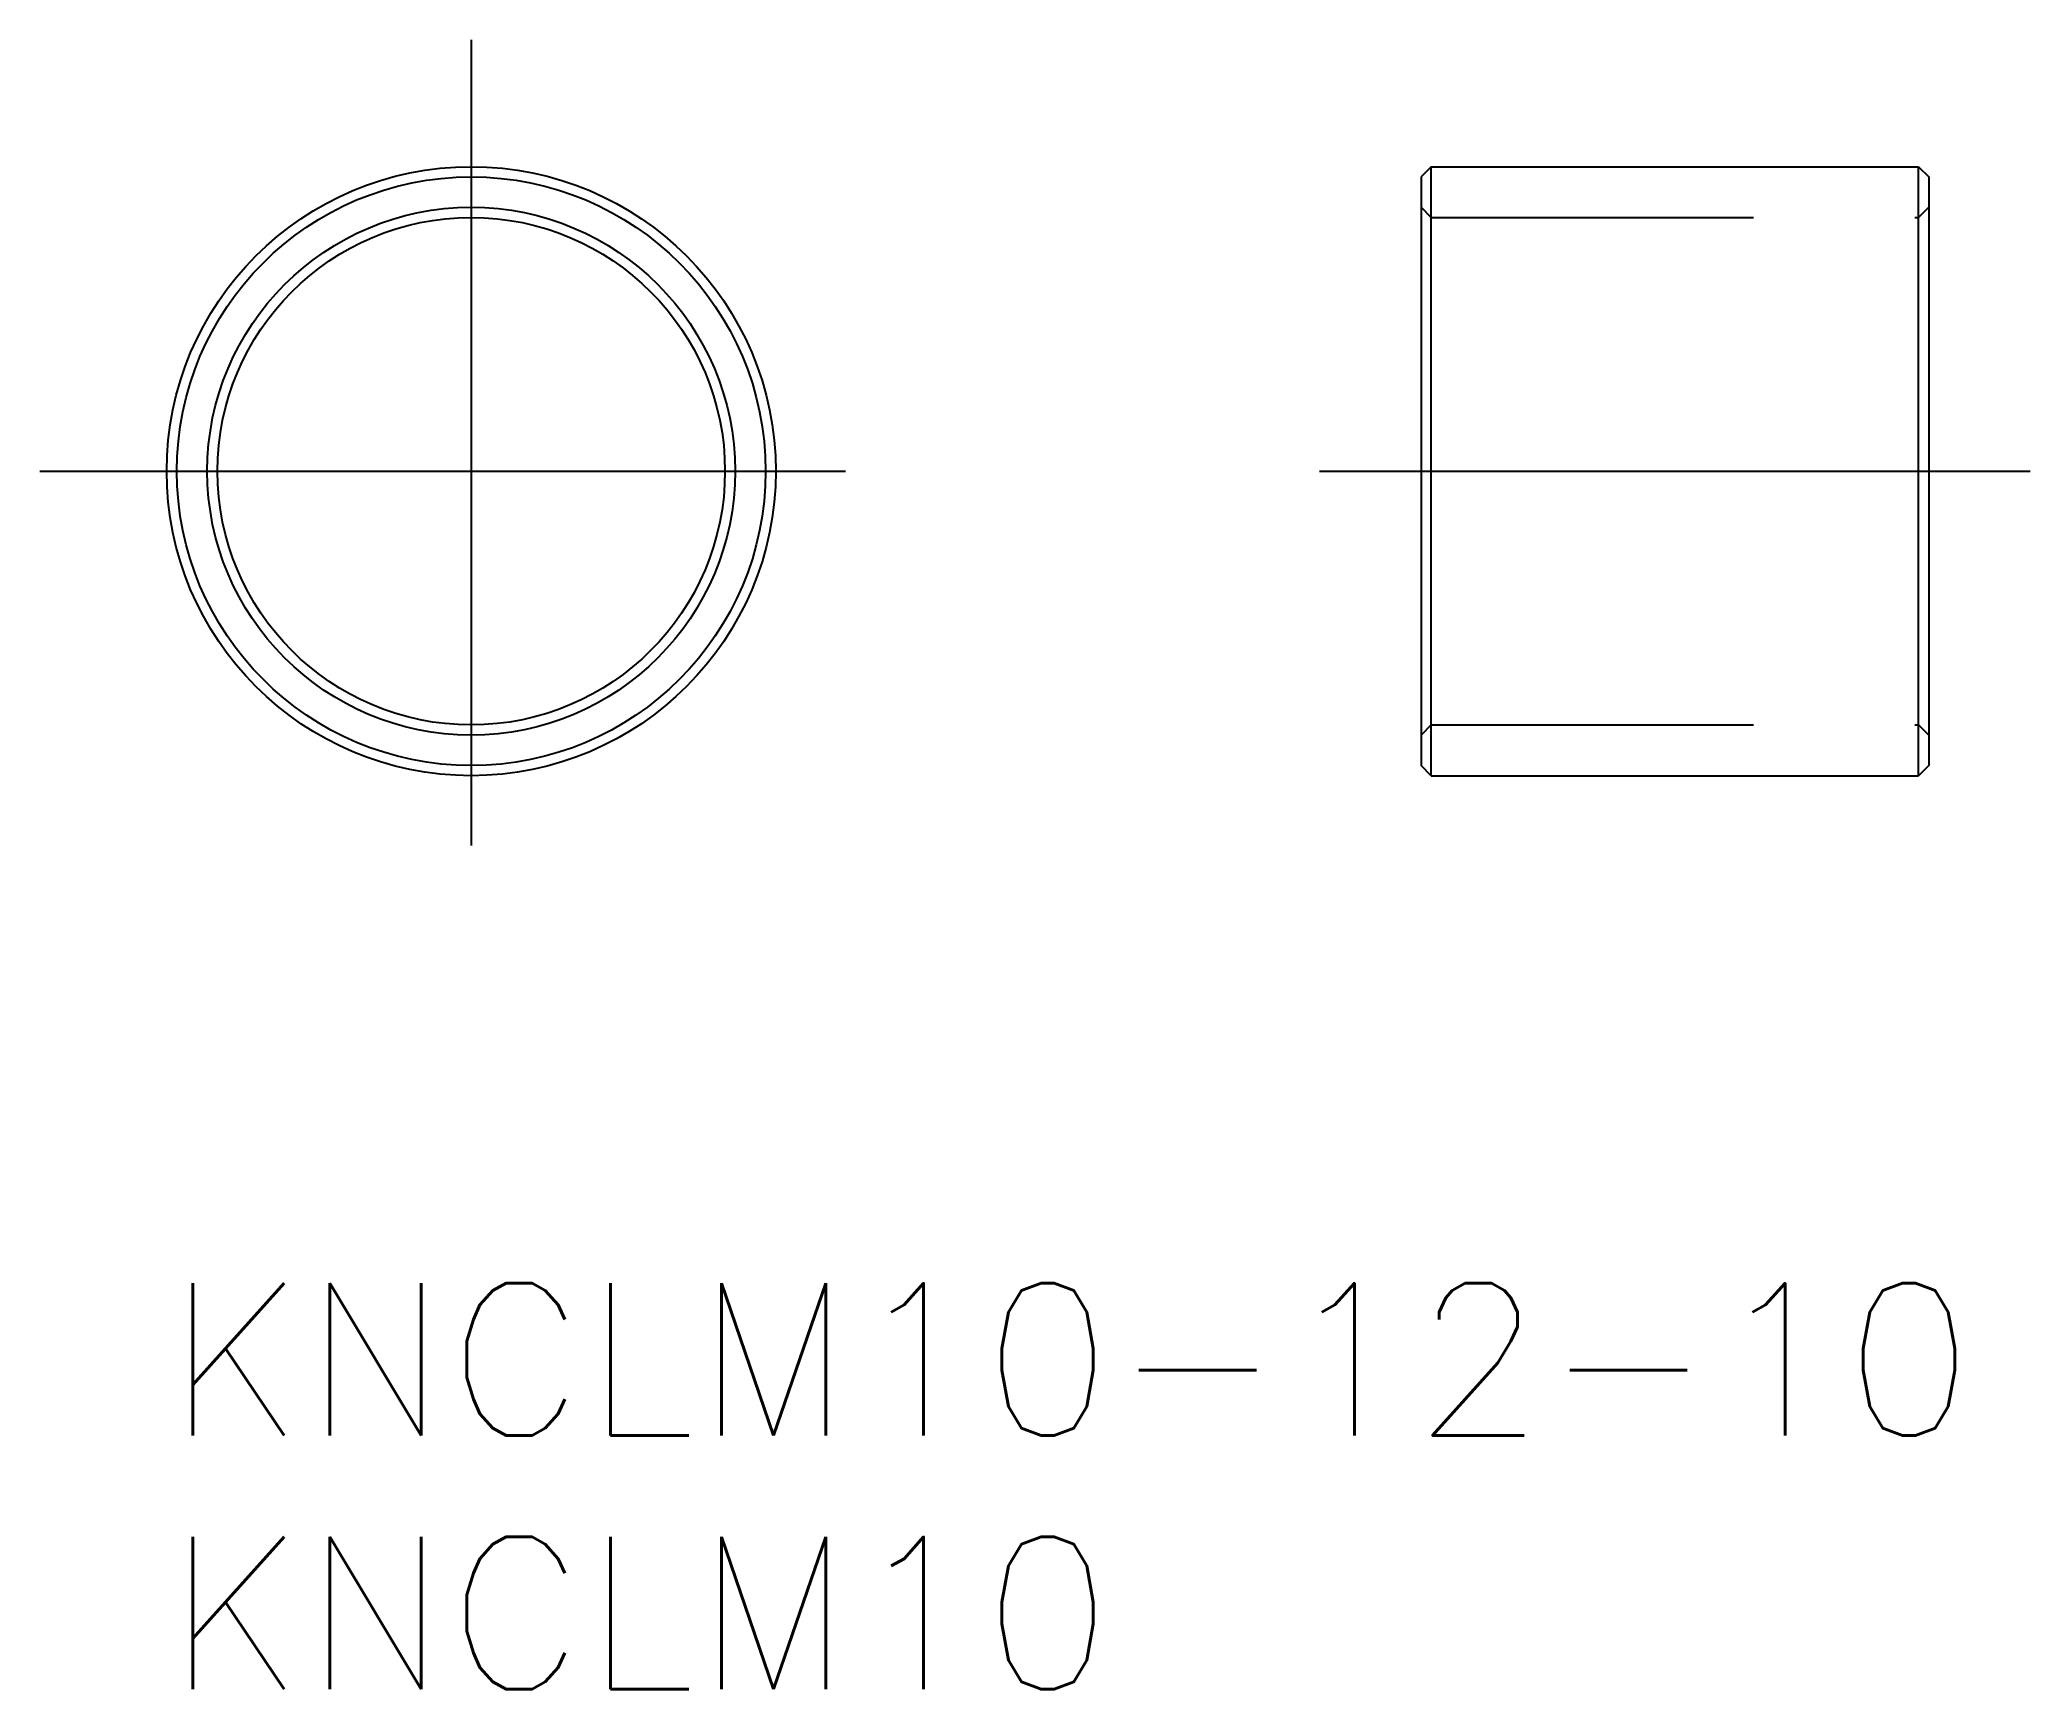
# Model space of a CAD drawing. Extents: x -2.5 to 36.7, y -8 to 24.5.
import ezdxf

# ---------------------------------------------------------------- set-up
doc = ezdxf.new("R2010")
doc.units = 0
doc.header["$LTSCALE"] = 0.5
doc.linetypes.add('CENTER', pattern=[50.8, 31.75, -6.35, 6.35, -6.35])
doc.linetypes.add('DASHED', pattern=[19.05, 12.7, -6.35])
for name, color, linetype in [('MSM_CENTER', 1, 'CENTER'), ('MSM_CONTINUOUS', 7, 'CONTINUOUS'), ('MSM_DASHED', 4, 'DASHED'), ('MSM_PART_NUMBER', 7, 'CONTINUOUS')]:
    doc.layers.add(name, color=color, linetype=linetype)
doc.styles.get("Standard").update_dxf_attribs({"font": 'txt.shx', "height": 1, "bigfont": 'bigfont.shx'})

# ---------------------------------------------------------------- blocks, each defined once
blk = doc.blocks.new('*U11')
at = {"layer": 'MSM_PART_NUMBER'}
blk.add_text('KNCLM10-12-10', height=3, dxfattribs=at).set_placement((0, -3))
blk = doc.blocks.new('*U12')
at = {"layer": 'MSM_PART_NUMBER'}
blk.add_text('KNCLM10', height=3, dxfattribs=at).set_placement((0, -8))

msp = doc.modelspace()

# ---------------------------------------------------------------- linework, layer by layer
at = {"layer": 'MSM_CENTER'}
for p, q in [((6, 24.5), (6, 7.5)), ((-2.5, 16), (14.5, 16)), ((22.716, 16), (36.716, 16))]:
    msp.add_line(p, q, dxfattribs=at)
at = {"layer": 'MSM_CONTINUOUS'}
for p, q in [((24.916, 22), (24.716, 21.8)), ((24.916, 22), (34.516, 22)), ((24.916, 10), (24.916, 22)), ((34.516, 10), (34.516, 22)), ((34.516, 22), (34.716, 21.8)), ((24.716, 21.8), (24.716, 10.2)), ((34.716, 21.8), (34.716, 10.2)), ((24.916, 10), (24.716, 10.2)), ((34.716, 10.2), (34.516, 10)), ((24.916, 10), (34.516, 10))]:
    msp.add_line(p, q, dxfattribs=at)
for radius in [6, 5.8, 5.2, 5]:
    msp.add_circle((6, 16), radius, dxfattribs=at)
at = {"layer": 'MSM_DASHED'}
for p, q in [((24.916, 21), (24.716, 21.2)), ((34.516, 21), (34.716, 21.2)), ((24.916, 21), (34.516, 21)), ((24.916, 11), (24.716, 10.8)), ((24.916, 11), (34.516, 11)), ((34.516, 11), (34.716, 10.8))]:
    msp.add_line(p, q, dxfattribs=at)

# ---------------------------------------------------------------- block references
at = {"layer": 'MSM_CONTINUOUS'}
for name in ['*U11', '*U12']:
    msp.add_blockref(name, (0, 0), dxfattribs=at)

doc.saveas('drawing.dxf')
